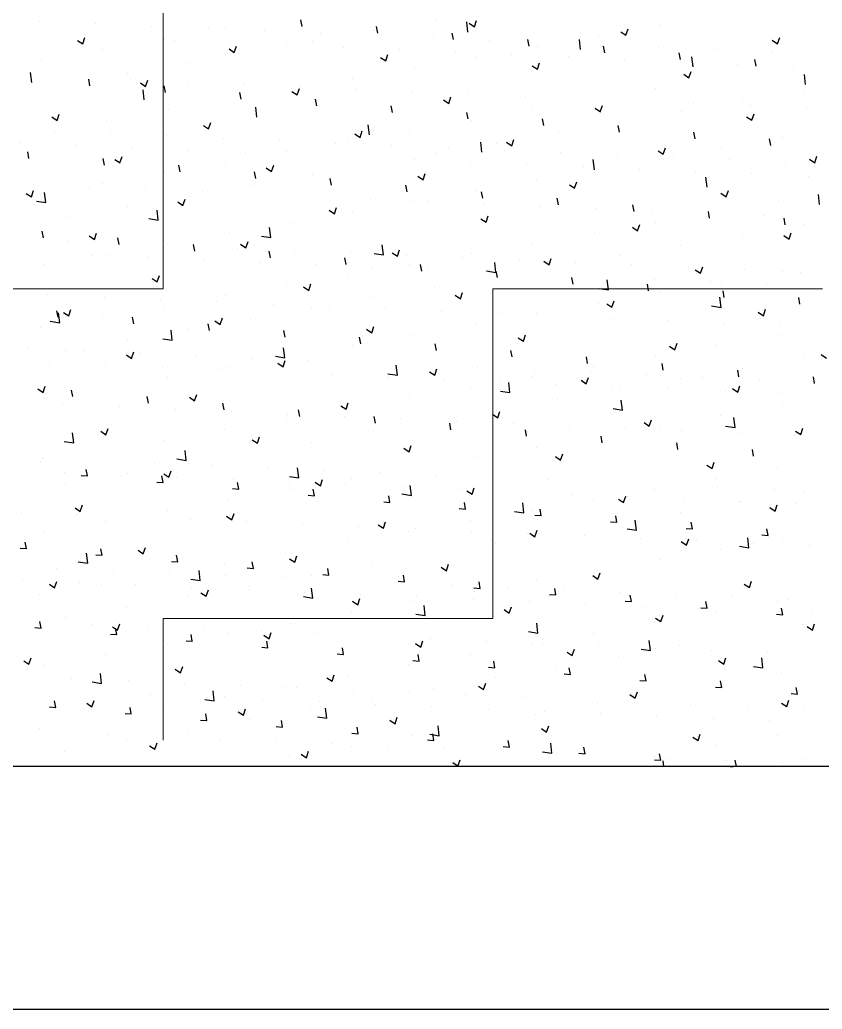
# Model space of a CAD drawing. Header units: millimetres. Extents: x 331487 to 517269, y 198509 to 399936.
# Drawn here: x 415688 to 416448, y 392419 to 393357 of the extents above; entities that cross this region are included whole.
import ezdxf

# ---------------------------------------------------------------- set-up
doc = ezdxf.new("R2010")
doc.units = ezdxf.units.MM
doc.header["$MEASUREMENT"] = 0
doc.layers.add('9th_Column', color=2, linetype='Continuous', lineweight=25)
doc.layers.add('9th_Hatch-4', color=252, linetype='Continuous', lineweight=5)
doc.layers.add('COLUMN', color=6, linetype='Continuous')

msp = doc.modelspace()

# ---------------------------------------------------------------- linework, layer by layer
at = {"layer": '9th_Column'}
for p, q in [((419720.13, 392649.03), (415150.13, 392649.03)), ((414920.13, 392419.03), (419950.13, 392419.03))]:
    msp.add_line(p, q, dxfattribs=at)
at = {"layer": '9th_Hatch-4', "linetype": 'Continuous'}
for p, q in [((415823.66, 393102.11), (415823.66, 393414.61)), ((415511.16, 393102.11), (415823.66, 393102.11)), ((416136.16, 393102.11), (416448.66, 393102.11)), ((416136.16, 392789.61), (416136.16, 393102.11)), ((415823.66, 392789.61), (416136.16, 392789.61)), ((415823.66, 392674.03), (415823.66, 392789.61))]:
    msp.add_line(p, q, dxfattribs=at)
at = {"layer": 'COLUMN', "color": 2, "linetype": 'Continuous'}
for p, q in [((415706.11, 393355.64), (415706.11, 393355.64)), ((415759.49, 393353.38), (415759.49, 393353.38)), ((415812.87, 393351.13), (415812.87, 393351.13)), ((415955.35, 393350.82), (415954.19, 393357.09)), ((416027.08, 393344.54), (416025.92, 393350.81)), ((416081.75, 393356.63), (416081.75, 393356.63)), ((416112.54, 393345.5), (416111.43, 393355)), ((416113.7, 393353.75), (416118.68, 393350.39)), ((416118.67, 393350.39), (416120.7, 393356.43)), ((416294.9, 393351.67), (416294.9, 393351.67)), ((415727.19, 393342.21), (415727.19, 393342.21)), ((415747.22, 393334.15), (415749.25, 393340.2)), ((415780.57, 393339.95), (415780.57, 393339.95)), ((415866.25, 393348.87), (415866.25, 393348.87)), ((415882.83, 393348.56), (415882.83, 393348.56)), ((415919.64, 393346.62), (415919.64, 393346.62)), ((415973.02, 393344.36), (415973.02, 393344.36)), ((416023.43, 393346.62), (416023.43, 393346.62)), ((416026.4, 393342.11), (416026.4, 393342.11)), ((416079.78, 393339.85), (416079.78, 393339.85)), ((416098.8, 393338.27), (416097.65, 393344.54)), ((416236.58, 393341.66), (416236.58, 393341.66)), ((416257.42, 393345.74), (416262.39, 393342.38)), ((416262.39, 393342.38), (416264.41, 393348.42)), ((416406.1, 393334.37), (416408.13, 393340.41)), ((415742.26, 393337.51), (415747.23, 393334.15)), ((415824.52, 393338.55), (415824.52, 393338.55)), ((415833.96, 393337.7), (415833.96, 393337.7)), ((415887.34, 393335.44), (415887.34, 393335.44)), ((415890.94, 393326.14), (415892.96, 393332.19)), ((415940.72, 393333.18), (415940.72, 393333.18)), ((415965.11, 393336.61), (415965.11, 393336.61)), ((415994.1, 393330.93), (415994.1, 393330.93)), ((416133.17, 393337.6), (416133.17, 393337.6)), ((416170.53, 393331.99), (416169.37, 393338.26)), ((416178.26, 393331.65), (416178.26, 393331.65)), ((416186.55, 393335.34), (416186.55, 393335.34)), ((416219.26, 393328.95), (416218.16, 393338.45)), ((416239.93, 393333.08), (416239.93, 393333.08)), ((416242.25, 393325.72), (416241.1, 393331.99)), ((416293.31, 393330.83), (416293.31, 393330.83)), ((416401.13, 393337.73), (416406.1, 393334.37)), ((415766.2, 393328.53), (415766.2, 393328.53)), ((415885.97, 393329.5), (415890.94, 393326.15)), ((415906.8, 393326.6), (415906.8, 393326.6)), ((416029.68, 393321.49), (416034.66, 393318.14)), ((416034.65, 393318.14), (416036.68, 393324.18)), ((416047.49, 393328.67), (416047.49, 393328.67)), ((416100.87, 393326.42), (416100.87, 393326.42)), ((416119.94, 393321.64), (416119.94, 393321.64)), ((416154.25, 393324.16), (416154.25, 393324.16)), ((416207.63, 393321.91), (416207.63, 393321.91)), ((416313.98, 393319.44), (416312.82, 393325.71)), ((416325.99, 393312.4), (416324.88, 393321.9)), ((416346.69, 393328.57), (416346.69, 393328.57)), ((416400.08, 393326.32), (416400.08, 393326.32)), ((415707.88, 393318.52), (415707.88, 393318.52)), ((415848.48, 393316.59), (415848.48, 393316.59)), ((416061.62, 393311.62), (416061.62, 393311.62)), ((416173.39, 393313.48), (416178.37, 393310.13)), ((416178.36, 393310.13), (416180.39, 393316.17)), ((416261.02, 393319.65), (416261.02, 393319.65)), ((416314.4, 393317.4), (416314.4, 393317.4)), ((416367.78, 393315.14), (416367.78, 393315.14)), ((416385.71, 393313.17), (416384.55, 393319.44)), ((416407.41, 393312.02), (416407.41, 393312.02)), ((416421.16, 393312.89), (416421.16, 393312.89)), ((415698.9, 393297.75), (415697.8, 393307.25)), ((415739.59, 393302.55), (415739.59, 393302.55)), ((415790.16, 393306.58), (415790.16, 393306.58)), ((416317.11, 393305.47), (416322.08, 393302.12)), ((416322.08, 393302.12), (416324.1, 393308.16)), ((416432.71, 393295.85), (416431.61, 393305.35)), ((415731.84, 393296.57), (415731.84, 393296.57)), ((415754.05, 393294.43), (415752.89, 393300.69)), ((415792.98, 393300.3), (415792.98, 393300.3)), ((415801.95, 393297.25), (415806.92, 393293.89)), ((415806.91, 393293.89), (415808.94, 393299.93)), ((415825.77, 393288.15), (415824.62, 393294.42)), ((415846.36, 393298.04), (415846.36, 393298.04)), ((415899.74, 393295.79), (415899.74, 393295.79)), ((415953.12, 393293.53), (415953.12, 393293.53)), ((416003.31, 393301.61), (416003.31, 393301.61)), ((416349.09, 393302.01), (416349.09, 393302.01)), ((415805.63, 393281.2), (415804.52, 393290.69)), ((415897.5, 393281.88), (415896.34, 393288.14)), ((415944.99, 393291.6), (415944.99, 393291.6)), ((415945.66, 393289.24), (415950.63, 393285.88)), ((415950.63, 393285.88), (415952.66, 393291.93)), ((416006.51, 393291.28), (416006.51, 393291.28)), ((416059.89, 393289.02), (416059.89, 393289.02)), ((416094.34, 393277.87), (416096.37, 393283.92)), ((416113.27, 393286.76), (416113.27, 393286.76)), ((416166.65, 393284.51), (416166.65, 393284.51)), ((416290.77, 393292), (416290.77, 393292)), ((416431.37, 393290.06), (416431.37, 393290.06)), ((415886.67, 393281.59), (415886.67, 393281.59)), ((415912.35, 393264.64), (415911.24, 393274.14)), ((415969.23, 393275.6), (415968.07, 393281.87)), ((416040.95, 393269.33), (416039.8, 393275.59)), ((416089.37, 393281.23), (416094.35, 393277.88)), ((416220.04, 393282.25), (416220.04, 393282.25)), ((416232.45, 393281.99), (416232.45, 393281.99)), ((416238.05, 393269.87), (416240.08, 393275.91)), ((416273.42, 393280), (416273.42, 393280)), ((416326.8, 393277.74), (416326.8, 393277.74)), ((416373.05, 393280.05), (416373.05, 393280.05)), ((416380.18, 393275.49), (416380.18, 393275.49)), ((415717.92, 393264.99), (415722.9, 393261.64)), ((415722.89, 393261.64), (415724.92, 393267.68)), ((415828.35, 393271.58), (415828.35, 393271.58)), ((416112.68, 393263.05), (416111.52, 393269.32)), ((416174.13, 393271.98), (416174.13, 393271.98)), ((416233.08, 393273.22), (416238.06, 393269.87)), ((416314.73, 393270.04), (416314.73, 393270.04)), ((416376.8, 393265.21), (416381.77, 393261.86)), ((416381.77, 393261.86), (416383.79, 393267.9)), ((416433.56, 393273.23), (416433.56, 393273.23)), ((415770.03, 393261.57), (415770.03, 393261.57)), ((415861.64, 393256.99), (415866.61, 393253.63)), ((415866.61, 393253.63), (415868.63, 393259.67)), ((416019.07, 393248.09), (416017.97, 393257.59)), ((416115.81, 393261.97), (416115.81, 393261.97)), ((416184.4, 393256.78), (416183.25, 393263.04)), ((416256.13, 393250.5), (416254.97, 393256.77)), ((416256.41, 393260.03), (416256.41, 393260.03)), ((415711.71, 393251.56), (415711.71, 393251.56)), ((415720.12, 393251.45), (415720.12, 393251.45)), ((415773.5, 393249.2), (415773.5, 393249.2)), ((415826.89, 393246.94), (415826.89, 393246.94)), ((416005.35, 393248.98), (416010.32, 393245.62)), ((416010.32, 393245.62), (416012.35, 393251.66)), ((416057.5, 393251.96), (416057.5, 393251.96)), ((416198.09, 393250.02), (416198.09, 393250.02)), ((416327.86, 393244.22), (416326.7, 393250.49)), ((415687.82, 393240.28), (415687.82, 393240.28)), ((415741.21, 393238.02), (415741.21, 393238.02)), ((415880.27, 393244.69), (415880.27, 393244.69)), ((415933.65, 393242.43), (415933.65, 393242.43)), ((415987.03, 393240.18), (415987.03, 393240.18)), ((415999.18, 393241.95), (415999.18, 393241.95)), ((416040.41, 393237.92), (416040.41, 393237.92)), ((416125.8, 393231.54), (416124.69, 393241.04)), ((416139.78, 393240.01), (416139.78, 393240.01)), ((416149.06, 393240.97), (416154.04, 393237.61)), ((416154.03, 393237.61), (416156.06, 393243.65)), ((416399.58, 393237.95), (416398.43, 393244.22)), ((416411.24, 393245.06), (416411.24, 393245.06)), ((415696.2, 393225.48), (415695.04, 393231.75)), ((415782.58, 393221.38), (415784.61, 393227.42)), ((415794.59, 393235.77), (415794.59, 393235.77)), ((415847.97, 393233.51), (415847.97, 393233.51)), ((415901.35, 393231.25), (415901.35, 393231.25)), ((415940.86, 393231.94), (415940.86, 393231.94)), ((415954.74, 393229), (415954.74, 393229)), ((416081.46, 393230), (416081.46, 393230)), ((416093.8, 393235.67), (416093.8, 393235.67)), ((416147.18, 393233.41), (416147.18, 393233.41)), ((416200.56, 393231.15), (416200.56, 393231.15)), ((416253.94, 393228.9), (416253.94, 393228.9)), ((416292.78, 393232.96), (416297.75, 393229.6)), ((416297.74, 393229.6), (416299.77, 393235.65)), ((416352.92, 393235.05), (416352.92, 393235.05)), ((416441.46, 393221.59), (416443.49, 393227.64)), ((415767.92, 393219.21), (415766.77, 393225.48)), ((415777.61, 393224.73), (415782.59, 393221.38)), ((415839.65, 393212.93), (415838.49, 393219.2)), ((415882.54, 393221.93), (415882.54, 393221.93)), ((415926.3, 393213.37), (415928.32, 393219.41)), ((416008.12, 393226.74), (416008.12, 393226.74)), ((416023.14, 393219.99), (416023.14, 393219.99)), ((416061.5, 393224.49), (416061.5, 393224.49)), ((416114.88, 393222.23), (416114.88, 393222.23)), ((416168.26, 393219.98), (416168.26, 393219.98)), ((416221.65, 393217.72), (416221.65, 393217.72)), ((416232.52, 393214.99), (416231.42, 393224.49)), ((416294.6, 393225.04), (416294.6, 393225.04)), ((416307.33, 393226.64), (416307.33, 393226.64)), ((416360.71, 393224.39), (416360.71, 393224.39)), ((416414.09, 393222.13), (416414.09, 393222.13)), ((416436.49, 393224.95), (416441.46, 393221.6)), ((415824.22, 393211.92), (415824.22, 393211.92)), ((415911.37, 393206.66), (415910.22, 393212.93)), ((415921.33, 393216.72), (415926.3, 393213.37)), ((415964.82, 393209.98), (415964.82, 393209.98)), ((416065.04, 393208.72), (416070.01, 393205.36)), ((416070.01, 393205.36), (416072.04, 393211.4)), ((416236.29, 393215.03), (416236.29, 393215.03)), ((416275.03, 393215.47), (416275.03, 393215.47)), ((416328.41, 393213.21), (416328.41, 393213.21)), ((416381.79, 393210.96), (416381.79, 393210.96)), ((416435.18, 393208.7), (416435.18, 393208.7)), ((415700.23, 393200.62), (415700.23, 393200.62)), ((415765.9, 393201.91), (415765.9, 393201.91)), ((415906.5, 393199.97), (415906.5, 393199.97)), ((415983.1, 393200.38), (415981.94, 393206.65)), ((416054.83, 393194.11), (416053.67, 393200.37)), ((416177.97, 393205.02), (416177.97, 393205.02)), ((416208.75, 393200.71), (416213.73, 393197.35)), ((416213.72, 393197.35), (416215.75, 393203.39)), ((416339.25, 393198.44), (416338.14, 393207.93)), ((415693.59, 393192.48), (415698.57, 393189.12)), ((415698.56, 393189.12), (415700.59, 393195.17)), ((415707.58, 393191.9), (415707.58, 393191.9)), ((415712.16, 393183.78), (415711.05, 393193.28)), ((415753.61, 393198.37), (415753.61, 393198.37)), ((415806.99, 393196.11), (415806.99, 393196.11)), ((415848.18, 393189.96), (415848.18, 393189.96)), ((415860.37, 393193.86), (415860.37, 393193.86)), ((415913.76, 393191.6), (415913.76, 393191.6)), ((416119.65, 393195.01), (416119.65, 393195.01)), ((416126.55, 393187.83), (416125.4, 393194.1)), ((416352.47, 393192.7), (416357.44, 393189.34)), ((416357.44, 393189.34), (416359.46, 393195.38)), ((416445.97, 393181.88), (416444.86, 393191.38)), ((415703.27, 393185.16), (415712.16, 393183.78)), ((415837.3, 393184.47), (415842.28, 393181.12)), ((415842.27, 393181.11), (415844.3, 393187.16)), ((415967.14, 393189.35), (415967.14, 393189.35)), ((416020.52, 393187.09), (416020.52, 393187.09)), ((416061.33, 393185), (416061.33, 393185)), ((416073.9, 393184.83), (416073.9, 393184.83)), ((416127.28, 393182.58), (416127.28, 393182.58)), ((416180.67, 393180.32), (416180.67, 393180.32)), ((416198.28, 393181.56), (416197.12, 393187.82)), ((416270, 393175.28), (416268.85, 393181.55)), ((416407.11, 393185.39), (416407.11, 393185.39)), ((415789.86, 393179.95), (415789.86, 393179.95)), ((415818.88, 393167.23), (415817.78, 393176.73)), ((415981.02, 393176.46), (415985.99, 393173.11)), ((415985.99, 393173.11), (415988.01, 393179.15)), ((416003.01, 393174.99), (416003.01, 393174.99)), ((416129.7, 393165.1), (416131.73, 393171.14)), ((416234.05, 393178.07), (416234.05, 393178.07)), ((416287.43, 393175.81), (416287.43, 393175.81)), ((416341.73, 393169.01), (416340.57, 393175.27)), ((416340.81, 393173.56), (416340.81, 393173.56)), ((416348.79, 393175.38), (416348.79, 393175.38)), ((416394.2, 393171.3), (416394.2, 393171.3)), ((415731.55, 393169.94), (415731.55, 393169.94)), ((415809.99, 393168.61), (415818.88, 393167.23)), ((415944.69, 393164.97), (415944.69, 393164.97)), ((416124.73, 393168.45), (416129.71, 393165.1)), ((416273.41, 393157.09), (416275.44, 393163.13)), ((416290.48, 393165.37), (416290.48, 393165.37)), ((416413.46, 393162.73), (416412.3, 393169)), ((416431.07, 393163.44), (416431.07, 393163.44)), ((416447.58, 393169.05), (416447.58, 393169.05)), ((415710.07, 393150.26), (415708.92, 393156.53)), ((415753.28, 393152.22), (415758.26, 393148.86)), ((415758.25, 393148.86), (415760.28, 393154.9)), ((415886.37, 393154.96), (415886.37, 393154.96)), ((415916.71, 393152.06), (415925.61, 393150.68)), ((415925.61, 393150.68), (415924.5, 393160.18)), ((416232.16, 393155.36), (416232.16, 393155.36)), ((416268.44, 393160.44), (416273.42, 393157.09)), ((416372.76, 393153.42), (416372.76, 393153.42)), ((416412.16, 393152.44), (416417.13, 393149.08)), ((416417.13, 393149.08), (416419.15, 393155.12)), ((415734.14, 393147.27), (415734.14, 393147.27)), ((415781.8, 393143.99), (415780.64, 393150.26)), ((415787.52, 393145.01), (415787.52, 393145.01)), ((415828.06, 393144.95), (415828.06, 393144.95)), ((415840.9, 393142.76), (415840.9, 393142.76)), ((415853.52, 393137.71), (415852.37, 393143.98)), ((415897, 393144.21), (415901.97, 393140.85)), ((415901.96, 393140.85), (415903.99, 393146.9)), ((416032.33, 393134.13), (416031.23, 393143.63)), ((416173.84, 393145.35), (416173.84, 393145.35)), ((416314.44, 393143.41), (416314.44, 393143.41)), ((415701.84, 393136.09), (415701.84, 393136.09)), ((415755.22, 393133.84), (415755.22, 393133.84)), ((415769.74, 393134.94), (415769.74, 393134.94)), ((415894.28, 393140.5), (415894.28, 393140.5)), ((415925.25, 393131.44), (415924.09, 393137.71)), ((415947.66, 393138.25), (415947.66, 393138.25)), ((416001.05, 393135.99), (416001.05, 393135.99)), ((416023.44, 393135.51), (416032.33, 393134.13)), ((416040.71, 393136.2), (416045.68, 393132.85)), ((416045.68, 393132.84), (416047.71, 393138.89)), ((416054.43, 393133.73), (416054.43, 393133.73)), ((416115.52, 393135.34), (416115.52, 393135.34)), ((416256.12, 393133.4), (416256.12, 393133.4)), ((415711.42, 393124.93), (415711.42, 393124.93)), ((415808.6, 393131.58), (415808.6, 393131.58)), ((415861.98, 393129.32), (415861.98, 393129.32)), ((415915.37, 393127.07), (415915.37, 393127.07)), ((415968.75, 393124.81), (415968.75, 393124.81)), ((415996.98, 393125.16), (415995.82, 393131.43)), ((416057.2, 393125.33), (416057.2, 393125.33)), ((416068.7, 393118.89), (416067.55, 393125.16)), ((416107.81, 393131.48), (416107.81, 393131.48)), ((416139.06, 393117.58), (416137.95, 393127.07)), ((416161.19, 393129.22), (416161.19, 393129.22)), ((416184.42, 393128.19), (416189.4, 393124.84)), ((416189.39, 393124.84), (416191.42, 393130.88)), ((416214.58, 393126.97), (416214.58, 393126.97)), ((416267.96, 393124.71), (416267.96, 393124.71)), ((415817.94, 393108.6), (415819.97, 393114.64)), ((415998.88, 393115.32), (415998.88, 393115.32)), ((416022.13, 393122.56), (416022.13, 393122.56)), ((416075.51, 393120.3), (416075.51, 393120.3)), ((416128.9, 393118.05), (416128.9, 393118.05)), ((416130.16, 393118.95), (416139.06, 393117.57)), ((416140.43, 393112.61), (416139.27, 393118.88)), ((416182.28, 393115.79), (416182.28, 393115.79)), ((416197.8, 393123.39), (416197.8, 393123.39)), ((416321.34, 393122.46), (416321.34, 393122.46)), ((416328.13, 393120.18), (416333.11, 393116.83)), ((416333.1, 393116.83), (416335.13, 393122.87)), ((416374.72, 393120.2), (416374.72, 393120.2)), ((416410.95, 393118.43), (416410.95, 393118.43)), ((416428.1, 393117.95), (416428.1, 393117.95)), ((415812.97, 393111.96), (415817.95, 393108.6)), ((415940.56, 393105.31), (415940.56, 393105.31)), ((415961.66, 393100.59), (415963.68, 393106.63)), ((416139.48, 393113.38), (416139.48, 393113.38)), ((416212.15, 393106.34), (416211, 393112.61)), ((416235.66, 393113.54), (416235.66, 393113.54)), ((416245.78, 393101.02), (416244.67, 393110.52)), ((416283.88, 393100.06), (416282.72, 393106.33)), ((416289.04, 393111.28), (416289.04, 393111.28)), ((416342.42, 393109.02), (416342.42, 393109.02)), ((416352.63, 393108.42), (416352.63, 393108.42)), ((416395.81, 393106.77), (416395.81, 393106.77)), ((415714.24, 393096.44), (415714.24, 393096.44)), ((415956.69, 393103.95), (415961.66, 393100.59)), ((416081.16, 393103.37), (416081.16, 393103.37)), ((416100.4, 393095.94), (416105.37, 393092.58)), ((416105.37, 393092.58), (416107.4, 393098.62)), ((416236.89, 393102.4), (416245.78, 393101.02)), ((416294.31, 393098.41), (416294.31, 393098.41)), ((416355.61, 393093.79), (416354.45, 393100.05)), ((415767.62, 393094.18), (415767.62, 393094.18)), ((415821, 393091.93), (415821, 393091.93)), ((415874.39, 393089.67), (415874.39, 393089.67)), ((415882.24, 393095.3), (415882.24, 393095.3)), ((415927.77, 393087.41), (415927.77, 393087.41)), ((416022.84, 393093.36), (416022.84, 393093.36)), ((416235.99, 393088.4), (416235.99, 393088.4)), ((416244.11, 393087.93), (416249.09, 393084.57)), ((416249.08, 393084.57), (416251.11, 393090.62)), ((416352.5, 393084.47), (416351.4, 393093.97)), ((416427.33, 393087.51), (416426.18, 393093.78)), ((415723.95, 393075.04), (415722.79, 393081.31)), ((415725.42, 393069.82), (415724.31, 393079.32)), ((415728.95, 393079.7), (415733.93, 393076.35)), ((415733.92, 393076.35), (415735.95, 393082.39)), ((415823.93, 393085.29), (415823.93, 393085.29)), ((415964.53, 393083.35), (415964.53, 393083.35)), ((415981.15, 393085.16), (415981.15, 393085.16)), ((416034.53, 393082.9), (416034.53, 393082.9)), ((416087.92, 393080.65), (416087.92, 393080.65)), ((416141.3, 393078.39), (416141.3, 393078.39)), ((416177.67, 393078.39), (416177.67, 393078.39)), ((416343.61, 393085.85), (416352.5, 393084.47)), ((416387.83, 393079.92), (416392.8, 393076.57)), ((416392.79, 393076.56), (416394.82, 393082.61)), ((415716.52, 393071.2), (415725.42, 393069.82)), ((415765.61, 393075.28), (415765.61, 393075.28)), ((415795.67, 393068.77), (415794.52, 393075.04)), ((415867.4, 393062.49), (415866.24, 393068.76)), ((415872.66, 393071.69), (415877.64, 393068.34)), ((415877.63, 393068.34), (415879.66, 393074.38)), ((415906.21, 393073.34), (415906.21, 393073.34)), ((416119.35, 393068.38), (416119.35, 393068.38)), ((416194.68, 393076.14), (416194.68, 393076.14)), ((416248.06, 393073.88), (416248.06, 393073.88)), ((416301.44, 393071.63), (416301.44, 393071.63)), ((416354.83, 393069.37), (416354.83, 393069.37)), ((415707.29, 393065.27), (415707.29, 393065.27)), ((415832.14, 393053.27), (415831.04, 393062.77)), ((415847.89, 393063.33), (415847.89, 393063.33)), ((415939.12, 393056.22), (415937.97, 393062.49)), ((416016.38, 393063.69), (416021.35, 393060.33)), ((416021.35, 393060.33), (416023.37, 393066.37)), ((416061.03, 393058.37), (416061.03, 393058.37)), ((416165.06, 393052.32), (416167.09, 393058.36)), ((416406.82, 393058.76), (416406.82, 393058.76)), ((416408.21, 393067.12), (416408.21, 393067.12)), ((415789.57, 393053.32), (415789.57, 393053.32)), ((415823.25, 393054.65), (415832.14, 393053.27)), ((416010.85, 393049.94), (416009.69, 393056.21)), ((416082.58, 393043.67), (416081.42, 393049.94)), ((416160.09, 393055.68), (416165.06, 393052.32)), ((416308.77, 393044.31), (416310.8, 393050.35)), ((415694.77, 393045.34), (415694.77, 393045.34)), ((415731.25, 393043.31), (415731.25, 393043.31)), ((415748.15, 393043.08), (415748.15, 393043.08)), ((415788.64, 393039.44), (415793.62, 393036.09)), ((415793.61, 393036.08), (415795.64, 393042.13)), ((415801.53, 393040.83), (415801.53, 393040.83)), ((415938.86, 393036.72), (415937.76, 393046.21)), ((416002.72, 393048.36), (416002.72, 393048.36)), ((416154.3, 393037.39), (416153.15, 393043.66)), ((416303.8, 393047.67), (416308.78, 393044.31)), ((416348.5, 393048.75), (416348.5, 393048.75)), ((416447.52, 393039.66), (416452.49, 393036.3)), ((415715.85, 393031.9), (415715.85, 393031.9)), ((415854.91, 393038.57), (415854.91, 393038.57)), ((415908.3, 393036.32), (415908.3, 393036.32)), ((415929.97, 393038.09), (415938.87, 393036.71)), ((415932.35, 393031.43), (415937.33, 393028.08)), ((415937.32, 393028.08), (415939.35, 393034.12)), ((415944.4, 393038.35), (415944.4, 393038.35)), ((415961.68, 393034.06), (415961.68, 393034.06)), ((416015.06, 393031.8), (416015.06, 393031.8)), ((416226.03, 393031.12), (416224.87, 393037.39)), ((416290.18, 393038.74), (416290.18, 393038.74)), ((416297.75, 393024.84), (416296.6, 393031.11)), ((416430.78, 393036.81), (416430.78, 393036.81)), ((415769.23, 393029.65), (415769.23, 393029.65)), ((415822.62, 393027.39), (415822.62, 393027.39)), ((415876, 393025.14), (415876, 393025.14)), ((415886.08, 393028.33), (415886.08, 393028.33)), ((415929.38, 393022.88), (415929.38, 393022.88)), ((415982.76, 393020.63), (415982.76, 393020.63)), ((416036.7, 393021.54), (416045.59, 393020.16)), ((416045.59, 393020.16), (416044.48, 393029.66)), ((416068.44, 393029.55), (416068.44, 393029.55)), ((416076.07, 393023.42), (416081.04, 393020.07)), ((416081.04, 393020.07), (416083.06, 393026.11)), ((416121.82, 393027.29), (416121.82, 393027.29)), ((416175.21, 393025.04), (416175.21, 393025.04)), ((416228.59, 393022.78), (416228.59, 393022.78)), ((416231.86, 393028.73), (416231.86, 393028.73)), ((416369.48, 393018.57), (416368.32, 393024.84)), ((416372.46, 393026.8), (416372.46, 393026.8)), ((415827.76, 393018.32), (415827.76, 393018.32)), ((416036.14, 393018.37), (416036.14, 393018.37)), ((416089.53, 393016.12), (416089.53, 393016.12)), ((416142.91, 393013.86), (416142.91, 393013.86)), ((416152.31, 393003.61), (416151.21, 393013.11)), ((416173.54, 393018.72), (416173.54, 393018.72)), ((416196.29, 393011.61), (416196.29, 393011.61)), ((416219.78, 393015.41), (416224.75, 393012.06)), ((416224.75, 393012.06), (416226.78, 393018.1)), ((416281.97, 393020.53), (416281.97, 393020.53)), ((416314.14, 393016.79), (416314.14, 393016.79)), ((416335.35, 393018.27), (416335.35, 393018.27)), ((416388.74, 393016.02), (416388.74, 393016.02)), ((416441.21, 393012.29), (416440.05, 393018.56)), ((416442.12, 393013.76), (416442.12, 393013.76)), ((415704.62, 393007.19), (415709.59, 393003.83)), ((415709.59, 393003.83), (415711.62, 393009.87)), ((415737.82, 392999.82), (415736.67, 393006.09)), ((415769.44, 393008.31), (415769.44, 393008.31)), ((415853.3, 392995.82), (415855.33, 393001.87)), ((416115.22, 393008.71), (416115.22, 393008.71)), ((416143.42, 393004.99), (416152.31, 393003.61)), ((416249.67, 393009.35), (416249.67, 393009.35)), ((416255.82, 393006.77), (416255.82, 393006.77)), ((416303.06, 393007.09), (416303.06, 393007.09)), ((416356.44, 393004.84), (416356.44, 393004.84)), ((416363.49, 393007.41), (416368.47, 393004.05)), ((416368.46, 393004.05), (416370.49, 393010.09)), ((416409.82, 393002.58), (416409.82, 393002.58)), ((415711.12, 392998.3), (415711.12, 392998.3)), ((415809.55, 392993.55), (415808.39, 392999.82)), ((415848.33, 392999.18), (415853.31, 392995.82)), ((415881.27, 392987.27), (415880.12, 392993.54)), ((415997.01, 392987.81), (415999.04, 392993.86)), ((416056.91, 392998.7), (416056.91, 392998.7)), ((416197.5, 392996.76), (416197.5, 392996.76)), ((416259.04, 392987.06), (416257.93, 392996.56)), ((415728.25, 392992.25), (415728.25, 392992.25)), ((415781.64, 392990), (415781.64, 392990)), ((415835.02, 392987.74), (415835.02, 392987.74)), ((415888.4, 392985.48), (415888.4, 392985.48)), ((415941.78, 392983.23), (415941.78, 392983.23)), ((415953, 392981), (415951.84, 392987.27)), ((415992.05, 392991.17), (415997.02, 392987.82)), ((415998.59, 392988.69), (415998.59, 392988.69)), ((416135.76, 392983.16), (416140.73, 392979.81)), ((416139.19, 392986.75), (416139.19, 392986.75)), ((416140.73, 392979.81), (416142.76, 392985.85)), ((416250.14, 392988.44), (416259.04, 392987.06)), ((416410.65, 392991.8), (416410.65, 392991.8)), ((415940.27, 392978.68), (415940.27, 392978.68)), ((415995.16, 392980.97), (415995.16, 392980.97)), ((416024.73, 392974.72), (416023.57, 392980.99)), ((416048.55, 392978.72), (416048.55, 392978.72)), ((416080.87, 392976.74), (416080.87, 392976.74)), ((416096.45, 392968.45), (416095.3, 392974.72)), ((416101.93, 392976.46), (416101.93, 392976.46)), ((416155.31, 392974.21), (416155.31, 392974.21)), ((416279.47, 392975.15), (416284.45, 392971.8)), ((416284.44, 392971.8), (416286.47, 392977.84)), ((416352.33, 392981.79), (416352.33, 392981.79)), ((416365.76, 392970.51), (416364.66, 392980.01)), ((415738.67, 392955.86), (415737.57, 392965.35)), ((415764.31, 392966.93), (415769.28, 392963.57)), ((415769.28, 392963.57), (415771.31, 392969.61)), ((415881.95, 392968.67), (415881.95, 392968.67)), ((416022.55, 392966.73), (416022.55, 392966.73)), ((416168.18, 392962.17), (416167.02, 392968.44)), ((416208.69, 392971.95), (416208.69, 392971.95)), ((416262.08, 392969.7), (416262.08, 392969.7)), ((416294.01, 392971.78), (416294.01, 392971.78)), ((416315.46, 392967.44), (416315.46, 392967.44)), ((416356.87, 392971.89), (416365.76, 392970.51)), ((416368.84, 392965.18), (416368.84, 392965.18)), ((416423.18, 392967.14), (416428.16, 392963.79)), ((416428.15, 392963.79), (416430.18, 392969.83)), ((415729.78, 392957.23), (415738.68, 392955.85)), ((415823.63, 392958.66), (415823.63, 392958.66)), ((415908.02, 392958.92), (415913, 392955.56)), ((415912.99, 392955.56), (415915.02, 392961.6)), ((415964.23, 392956.72), (415964.23, 392956.72)), ((416235.7, 392961.77), (416235.7, 392961.77)), ((416239.9, 392955.9), (416238.75, 392962.17)), ((416311.63, 392949.62), (416310.47, 392955.89)), ((416422.22, 392962.93), (416422.22, 392962.93)), ((415765.31, 392948.65), (415765.31, 392948.65)), ((415845.4, 392939.3), (415844.29, 392948.8)), ((415905.91, 392946.71), (415905.91, 392946.71)), ((416051.74, 392950.91), (416056.71, 392947.55)), ((416056.71, 392947.55), (416058.73, 392953.59)), ((416177.38, 392951.76), (416177.38, 392951.76)), ((416200.42, 392939.54), (416202.45, 392945.59)), ((416383.36, 392943.35), (416382.2, 392949.62)), ((415706.99, 392938.64), (415706.99, 392938.64)), ((415708.78, 392941.15), (415708.78, 392941.15)), ((415762.16, 392938.9), (415762.16, 392938.9)), ((415815.54, 392936.64), (415815.54, 392936.64)), ((415836.51, 392940.68), (415845.4, 392939.3)), ((415847.59, 392936.7), (415847.59, 392936.7)), ((416119.06, 392941.75), (416119.06, 392941.75)), ((416195.45, 392942.9), (416200.42, 392939.54)), ((416344.13, 392931.53), (416346.16, 392937.58)), ((415729.86, 392927.72), (415729.86, 392927.72)), ((415751.7, 392924.61), (415750.54, 392930.87)), ((415828.97, 392923.31), (415831, 392929.35)), ((415868.93, 392934.38), (415868.93, 392934.38)), ((415922.31, 392932.13), (415922.31, 392932.13)), ((415952.12, 392922.75), (415951.02, 392932.25)), ((415975.69, 392929.87), (415975.69, 392929.87)), ((416029.07, 392927.62), (416029.07, 392927.62)), ((416060.74, 392931.74), (416060.74, 392931.74)), ((416339.16, 392934.89), (416344.14, 392931.54)), ((416406.52, 392932.13), (416406.52, 392932.13)), ((415745.72, 392925.14), (415751.7, 392924.61)), ((415783.25, 392925.46), (415783.25, 392925.46)), ((415789.27, 392926.69), (415789.27, 392926.69)), ((415817.45, 392918.86), (415823.43, 392918.34)), ((415823.42, 392918.33), (415822.27, 392924.6)), ((415824, 392926.66), (415828.98, 392923.31)), ((415836.63, 392923.21), (415836.63, 392923.21)), ((415890.01, 392920.95), (415890.01, 392920.95)), ((415895.15, 392912.06), (415893.99, 392918.32)), ((415943.23, 392924.13), (415952.12, 392922.75)), ((415943.39, 392918.7), (415943.39, 392918.7)), ((415967.71, 392918.66), (415972.69, 392915.3)), ((415972.68, 392915.3), (415974.71, 392921.34)), ((416002.42, 392921.73), (416002.42, 392921.73)), ((416082.46, 392925.36), (416082.46, 392925.36)), ((416135.84, 392923.11), (416135.84, 392923.11)), ((416189.22, 392920.85), (416189.22, 392920.85)), ((416242.6, 392918.6), (416242.6, 392918.6)), ((416348.2, 392922.12), (416348.2, 392922.12)), ((415730.96, 392916.68), (415730.96, 392916.68)), ((415889.18, 392912.59), (415895.15, 392912.06)), ((415944.1, 392911.72), (415944.1, 392911.72)), ((415966.88, 392905.78), (415965.72, 392912.05)), ((415996.78, 392916.44), (415996.78, 392916.44)), ((416050.16, 392914.19), (416050.16, 392914.19)), ((416058.85, 392906.2), (416057.74, 392915.7)), ((416103.54, 392911.93), (416103.54, 392911.93)), ((416111.43, 392910.65), (416116.4, 392907.29)), ((416116.4, 392907.29), (416118.42, 392913.33)), ((416156.92, 392909.67), (416156.92, 392909.67)), ((416289.89, 392912.11), (416289.89, 392912.11)), ((416295.98, 392916.34), (416295.98, 392916.34)), ((416349.37, 392914.09), (416349.37, 392914.09)), ((416402.75, 392911.83), (416402.75, 392911.83)), ((416430.48, 392910.18), (416430.48, 392910.18)), ((415885.78, 392901.71), (415885.78, 392901.71)), ((415960.9, 392906.31), (415966.88, 392905.79)), ((416032.63, 392900.04), (416038.6, 392899.51)), ((416038.6, 392899.5), (416037.44, 392905.77)), ((416049.95, 392907.58), (416058.85, 392906.2)), ((416110.33, 392893.23), (416109.17, 392899.5)), ((416165.57, 392889.65), (416164.47, 392899.15)), ((416210.31, 392907.42), (416210.31, 392907.42)), ((416231.57, 392902.1), (416231.57, 392902.1)), ((416255.14, 392902.64), (416260.11, 392899.28)), ((416260.11, 392899.28), (416262.14, 392905.32)), ((416263.69, 392905.16), (416263.69, 392905.16)), ((416317.07, 392902.91), (416317.07, 392902.91)), ((416370.45, 392900.65), (416370.45, 392900.65)), ((416372.17, 392900.17), (416372.17, 392900.17)), ((415688.88, 392890.32), (415688.88, 392890.32)), ((415739.98, 392894.41), (415744.95, 392891.06)), ((415744.95, 392891.05), (415746.98, 392897.1)), ((415827.47, 392891.7), (415827.47, 392891.7)), ((416104.35, 392893.76), (416110.33, 392893.24)), ((416156.68, 392891.03), (416165.57, 392889.65)), ((416173.25, 392892.09), (416173.25, 392892.09)), ((416182.05, 392886.95), (416180.9, 392893.22)), ((416313.85, 392890.16), (416313.85, 392890.16)), ((416398.85, 392894.63), (416403.83, 392891.27)), ((416403.82, 392891.27), (416405.85, 392897.32)), ((416423.83, 392898.4), (416423.83, 392898.4)), ((415742.27, 392888.06), (415742.27, 392888.06)), ((415769.15, 392881.68), (415769.15, 392881.68)), ((415795.65, 392885.81), (415795.65, 392885.81)), ((415849.03, 392883.55), (415849.03, 392883.55)), ((415883.69, 392886.4), (415888.67, 392883.05)), ((415888.66, 392883.05), (415890.69, 392889.09)), ((415902.41, 392881.3), (415902.41, 392881.3)), ((416032.37, 392875.04), (416034.4, 392881.08)), ((416114.93, 392882.08), (416114.93, 392882.08)), ((416176.08, 392887.49), (416182.06, 392886.96)), ((416247.81, 392881.21), (416253.78, 392880.69)), ((416253.78, 392880.68), (416252.62, 392886.95)), ((416255.53, 392880.15), (416255.53, 392880.15)), ((416272.3, 392873.1), (416271.19, 392882.59)), ((416325.51, 392874.4), (416324.35, 392880.67)), ((415710.83, 392871.67), (415710.83, 392871.67)), ((415955.8, 392879.04), (415955.8, 392879.04)), ((416009.18, 392876.79), (416009.18, 392876.79)), ((416027.4, 392878.39), (416032.38, 392875.04)), ((416056.61, 392872.07), (416056.61, 392872.07)), ((416062.56, 392874.53), (416062.56, 392874.53)), ((416115.94, 392872.28), (416115.94, 392872.28)), ((416176.09, 392867.03), (416178.11, 392873.07)), ((416263.4, 392874.47), (416272.3, 392873.09)), ((416319.53, 392874.93), (416325.51, 392874.41)), ((416397.23, 392868.13), (416396.07, 392874.4)), ((415693.85, 392855.66), (415692.69, 392861.93)), ((415998.29, 392862.06), (415998.29, 392862.06)), ((416169.33, 392870.02), (416169.33, 392870.02)), ((416171.12, 392870.38), (416176.09, 392867.03)), ((416197.21, 392870.14), (416197.21, 392870.14)), ((416222.71, 392867.77), (416222.71, 392867.77)), ((416276.09, 392865.51), (416276.09, 392865.51)), ((416314.83, 392862.38), (416319.8, 392859.02)), ((416319.8, 392859.02), (416321.83, 392865.06)), ((416329.47, 392863.25), (416329.47, 392863.25)), ((416379.02, 392856.54), (416377.91, 392866.04)), ((416391.26, 392868.66), (416397.23, 392868.14)), ((416410.36, 392865.17), (416410.36, 392865.17)), ((415687.87, 392856.19), (415693.85, 392855.67)), ((415765.57, 392849.39), (415764.42, 392855.65)), ((415799.67, 392854.15), (415804.64, 392850.79)), ((415804.64, 392850.79), (415806.67, 392856.84)), ((415939.97, 392852.05), (415939.97, 392852.05)), ((416138.89, 392860.12), (416138.89, 392860.12)), ((416352.04, 392855.16), (416352.04, 392855.16)), ((416370.13, 392857.92), (416379.02, 392856.54)), ((416382.85, 392861), (416382.85, 392861)), ((416436.24, 392858.74), (416436.24, 392858.74)), ((415743.04, 392843.27), (415751.93, 392841.89)), ((415751.93, 392841.89), (415750.83, 392851.39)), ((415759.6, 392849.92), (415765.58, 392849.39)), ((415831.32, 392843.64), (415837.3, 392843.12)), ((415837.3, 392843.11), (415836.14, 392849.38)), ((415909.02, 392836.84), (415907.87, 392843.1)), ((415943.38, 392846.14), (415948.36, 392842.79)), ((415948.35, 392842.78), (415950.38, 392848.83)), ((416080.57, 392850.11), (416080.57, 392850.11)), ((416293.72, 392845.15), (416293.72, 392845.15)), ((415722.79, 392836.97), (415722.79, 392836.97)), ((415776.18, 392834.71), (415776.18, 392834.71)), ((415858.66, 392825.34), (415857.55, 392834.84)), ((415881.66, 392842.04), (415881.66, 392842.04)), ((415903.05, 392837.37), (415909.03, 392836.84)), ((415980.75, 392830.56), (415979.59, 392836.83)), ((416022.25, 392840.1), (416022.25, 392840.1)), ((416087.1, 392838.13), (416092.07, 392834.78)), ((416092.06, 392834.77), (416094.09, 392840.82)), ((416235.4, 392835.14), (416235.4, 392835.14)), ((415690.5, 392825.79), (415690.5, 392825.79)), ((415720.62, 392818.54), (415722.64, 392824.58)), ((415823.34, 392832.03), (415823.34, 392832.03)), ((415829.56, 392832.45), (415829.56, 392832.45)), ((415849.76, 392826.72), (415858.66, 392825.34)), ((415882.94, 392830.2), (415882.94, 392830.2)), ((415936.32, 392827.94), (415936.32, 392827.94)), ((415963.94, 392830.09), (415963.94, 392830.09)), ((415974.78, 392831.09), (415980.75, 392830.57)), ((415989.7, 392825.69), (415989.7, 392825.69)), ((416046.5, 392824.82), (416052.48, 392824.29)), ((416052.48, 392824.29), (416051.32, 392830.55)), ((416124.2, 392818.01), (416123.05, 392824.28)), ((416177.08, 392825.13), (416177.08, 392825.13)), ((416230.81, 392830.12), (416235.78, 392826.77)), ((416235.78, 392826.77), (416237.81, 392832.81)), ((416379.49, 392818.76), (416381.52, 392824.8)), ((415715.65, 392821.9), (415720.62, 392818.54)), ((415743.88, 392823.53), (415743.88, 392823.53)), ((415765.02, 392822.02), (415765.02, 392822.02)), ((415797.26, 392821.28), (415797.26, 392821.28)), ((415850.64, 392819.02), (415850.64, 392819.02)), ((415864.33, 392810.53), (415866.36, 392816.57)), ((415904.03, 392816.77), (415904.03, 392816.77)), ((415905.62, 392820.08), (415905.62, 392820.08)), ((415957.41, 392814.51), (415957.41, 392814.51)), ((415965.38, 392808.79), (415964.28, 392818.29)), ((416043.09, 392823.43), (416043.09, 392823.43)), ((416096.47, 392821.18), (416096.47, 392821.18)), ((416118.23, 392818.54), (416124.21, 392818.02)), ((416118.76, 392815.12), (416118.76, 392815.12)), ((416149.85, 392818.92), (416149.85, 392818.92)), ((416195.93, 392811.74), (416194.77, 392818)), ((416203.23, 392816.67), (416203.23, 392816.67)), ((416256.62, 392814.41), (416256.62, 392814.41)), ((416374.52, 392822.11), (416379.5, 392818.76)), ((415706.7, 392812.01), (415706.7, 392812.01)), ((415847.3, 392810.07), (415847.3, 392810.07)), ((415859.36, 392813.89), (415864.33, 392810.53)), ((415956.49, 392810.17), (415965.38, 392808.79)), ((416003.07, 392805.88), (416008.05, 392802.52)), ((416008.04, 392802.52), (416010.07, 392808.56)), ((416010.79, 392812.26), (416010.79, 392812.26)), ((416060.44, 392805.11), (416060.44, 392805.11)), ((416064.17, 392810), (416064.17, 392810)), ((416117.55, 392807.74), (416117.55, 392807.74)), ((416170.94, 392805.49), (416170.94, 392805.49)), ((416189.95, 392812.27), (416195.93, 392811.74)), ((416261.68, 392805.99), (416267.66, 392805.47)), ((416267.65, 392805.46), (416266.5, 392811.73)), ((416310, 392812.15), (416310, 392812.15)), ((416339.38, 392799.18), (416338.22, 392805.45)), ((416363.38, 392809.9), (416363.38, 392809.9)), ((416406.23, 392805.5), (416406.23, 392805.5)), ((416416.76, 392807.64), (416416.76, 392807.64)), ((415788.98, 392800.06), (415788.98, 392800.06)), ((416072.1, 392792.24), (416071, 392801.73)), ((416146.79, 392797.87), (416151.76, 392794.51)), ((416151.76, 392794.51), (416153.78, 392800.56)), ((416224.32, 392803.23), (416224.32, 392803.23)), ((416277.7, 392800.98), (416277.7, 392800.98)), ((416331.08, 392798.72), (416331.08, 392798.72)), ((416333.41, 392799.72), (416339.38, 392799.19)), ((416347.91, 392795.49), (416347.91, 392795.49)), ((416384.47, 392796.47), (416384.47, 392796.47)), ((416411.11, 392792.91), (416409.95, 392799.18)), ((415702.9, 392786.13), (415702.9, 392786.13)), ((415707.72, 392780.44), (415706.57, 392786.71)), ((415730.66, 392790.05), (415730.66, 392790.05)), ((416002.13, 392795.1), (416002.13, 392795.1)), ((416063.21, 392793.61), (416072.11, 392792.23)), ((416290.5, 392789.86), (416295.47, 392786.51)), ((416295.47, 392786.5), (416297.5, 392792.55)), ((416405.13, 392793.44), (416411.11, 392792.92)), ((416437.85, 392794.21), (416437.85, 392794.21)), ((415701.75, 392780.97), (415707.72, 392780.45)), ((415756.28, 392783.88), (415756.28, 392783.88)), ((415775.34, 392781.63), (415780.31, 392778.28)), ((415779.45, 392774.17), (415778.29, 392780.44)), ((415780.31, 392778.28), (415782.33, 392784.32)), ((415809.66, 392781.62), (415809.66, 392781.62)), ((415863.05, 392779.37), (415863.05, 392779.37)), ((415916.43, 392777.11), (415916.43, 392777.11)), ((415943.81, 392785.09), (415943.81, 392785.09)), ((416169.94, 392777.06), (416178.83, 392775.68)), ((416178.83, 392775.68), (416177.72, 392785.18)), ((416289.59, 392785.48), (416289.59, 392785.48)), ((416430.19, 392783.55), (416430.19, 392783.55)), ((416434.21, 392781.85), (416439.19, 392778.5)), ((416439.18, 392778.5), (416441.21, 392784.54)), ((415773.47, 392774.7), (415779.45, 392774.18)), ((415845.2, 392768.42), (415851.18, 392767.9)), ((415851.17, 392767.89), (415850.02, 392774.16)), ((415885.49, 392775.08), (415885.49, 392775.08)), ((415919.05, 392773.63), (415924.03, 392770.27)), ((415922.9, 392761.62), (415921.74, 392767.89)), ((415924.02, 392770.27), (415926.05, 392776.31)), ((415969.81, 392774.86), (415969.81, 392774.86)), ((416023.19, 392772.6), (416023.19, 392772.6)), ((416067.73, 392762.26), (416069.76, 392768.3)), ((416076.57, 392770.35), (416076.57, 392770.35)), ((416129.96, 392768.09), (416129.96, 392768.09)), ((416231.27, 392775.47), (416231.27, 392775.47)), ((416285.55, 392759.13), (416284.45, 392768.63)), ((416371.87, 392773.54), (416371.87, 392773.54)), ((415827.17, 392765.07), (415827.17, 392765.07)), ((415916.93, 392762.15), (415922.9, 392761.62)), ((415994.63, 392755.34), (415993.47, 392761.61)), ((416062.76, 392765.62), (416067.74, 392762.26)), ((416172.95, 392765.46), (416172.95, 392765.46)), ((416183.34, 392765.84), (416183.34, 392765.84)), ((416211.45, 392754.25), (416213.47, 392760.29)), ((416236.72, 392763.58), (416236.72, 392763.58)), ((416276.66, 392760.51), (416285.55, 392759.13)), ((416290.1, 392761.32), (416290.1, 392761.32)), ((416313.55, 392763.53), (416313.55, 392763.53)), ((416343.49, 392759.07), (416343.49, 392759.07)), ((415691.32, 392749.38), (415696.29, 392746.03)), ((415696.28, 392746.02), (415698.31, 392752.07)), ((415768.85, 392755.06), (415768.85, 392755.06)), ((415988.65, 392755.87), (415994.63, 392755.35)), ((416060.38, 392749.6), (416066.35, 392749.07)), ((416066.35, 392749.07), (416065.2, 392755.33)), ((416114.63, 392755.45), (416114.63, 392755.45)), ((416138.08, 392742.79), (416136.92, 392749.06)), ((416206.48, 392757.61), (416211.45, 392754.25)), ((416255.23, 392753.52), (416255.23, 392753.52)), ((416350.19, 392749.6), (416355.16, 392746.24)), ((416355.16, 392746.24), (416357.19, 392752.29)), ((416392.28, 392742.58), (416391.17, 392752.08)), ((416396.87, 392756.81), (416396.87, 392756.81)), ((415710.53, 392745.05), (415710.53, 392745.05)), ((415835.03, 392741.37), (415840, 392738.02)), ((415840, 392738.02), (415842.03, 392744.06)), ((416056.32, 392745.44), (416056.32, 392745.44)), ((416132.1, 392743.32), (416138.08, 392742.8)), ((416196.91, 392743.51), (416196.91, 392743.51)), ((416209.8, 392736.52), (416208.65, 392742.78)), ((416383.38, 392743.96), (416392.28, 392742.58)), ((415736.81, 392732.78), (415736.81, 392732.78)), ((415765.19, 392727.93), (415764.09, 392737.43)), ((415790.19, 392730.52), (415790.19, 392730.52)), ((415978.74, 392733.36), (415983.72, 392730.01)), ((415983.71, 392730.01), (415985.74, 392736.05)), ((415998, 392735.43), (415998, 392735.43)), ((416138.6, 392733.5), (416138.6, 392733.5)), ((416203.83, 392737.05), (416209.81, 392736.52)), ((416275.56, 392730.77), (416281.53, 392730.25)), ((416281.53, 392730.24), (416280.37, 392736.51)), ((416353.26, 392723.97), (416352.1, 392730.23)), ((416410.06, 392738.54), (416410.06, 392738.54)), ((415704.51, 392721.6), (415704.51, 392721.6)), ((415756.3, 392729.31), (415765.19, 392727.93)), ((415843.57, 392728.27), (415843.57, 392728.27)), ((415871.91, 392711.38), (415870.81, 392720.87)), ((415896.95, 392726.01), (415896.95, 392726.01)), ((415939.68, 392725.42), (415939.68, 392725.42)), ((415950.34, 392723.76), (415950.34, 392723.76)), ((416003.72, 392721.5), (416003.72, 392721.5)), ((416080.28, 392723.49), (416080.28, 392723.49)), ((416122.45, 392725.35), (416127.43, 392722)), ((416127.42, 392722), (416129.45, 392728.04)), ((416347.28, 392724.5), (416353.26, 392723.97)), ((416351.74, 392728.53), (416351.74, 392728.53)), ((416424.98, 392717.69), (416423.83, 392723.96)), ((415721.6, 392705.22), (415720.44, 392711.49)), ((415755.98, 392705.76), (415758, 392711.81)), ((415757.89, 392719.35), (415757.89, 392719.35)), ((415811.27, 392717.09), (415811.27, 392717.09)), ((415863.02, 392712.75), (415871.92, 392711.38)), ((415864.66, 392714.84), (415864.66, 392714.84)), ((415881.36, 392715.41), (415881.36, 392715.41)), ((415918.04, 392712.58), (415918.04, 392712.58)), ((416021.96, 392713.47), (416021.96, 392713.47)), ((416057.1, 392719.25), (416057.1, 392719.25)), ((416110.48, 392716.99), (416110.48, 392716.99)), ((416163.87, 392714.74), (416163.87, 392714.74)), ((416217.25, 392712.48), (416217.25, 392712.48)), ((416266.17, 392717.35), (416271.14, 392713.99)), ((416271.14, 392713.99), (416273.16, 392720.03)), ((416293.42, 392718.52), (416293.42, 392718.52)), ((416414.85, 392705.98), (416416.88, 392712.02)), ((416419.01, 392718.22), (416424.98, 392717.7)), ((415715.62, 392705.75), (415721.6, 392705.23)), ((415751.01, 392709.12), (415755.98, 392705.76)), ((415793.32, 392698.95), (415792.17, 392705.22)), ((415823.04, 392705.4), (415823.04, 392705.4)), ((415899.69, 392697.75), (415901.72, 392703.8)), ((415963.64, 392703.46), (415963.64, 392703.46)), ((415971.42, 392710.32), (415971.42, 392710.32)), ((415978.64, 392694.82), (415977.53, 392704.32)), ((416024.8, 392708.07), (416024.8, 392708.07)), ((416078.19, 392705.81), (416078.19, 392705.81)), ((416131.57, 392703.56), (416131.57, 392703.56)), ((416235.11, 392708.51), (416235.11, 392708.51)), ((416270.63, 392710.22), (416270.63, 392710.22)), ((416324.01, 392707.97), (416324.01, 392707.97)), ((416377.39, 392705.71), (416377.39, 392705.71)), ((416409.88, 392709.34), (416414.85, 392705.98)), ((416430.78, 392703.46), (416430.78, 392703.46)), ((415764.72, 392695.39), (415764.72, 392695.39)), ((415787.35, 392699.48), (415793.33, 392698.96)), ((415859.07, 392693.2), (415865.05, 392692.68)), ((415865.05, 392692.67), (415863.89, 392698.94)), ((415894.72, 392701.11), (415899.69, 392697.76)), ((415905.32, 392693.45), (415905.32, 392693.45)), ((415936.77, 392686.4), (415935.62, 392692.67)), ((415969.75, 392696.2), (415978.64, 392694.82)), ((416038.43, 392693.1), (416043.41, 392689.75)), ((416043.4, 392689.74), (416045.43, 392695.79)), ((416176.79, 392698.5), (416176.79, 392698.5)), ((416184.95, 392701.3), (416184.95, 392701.3)), ((416238.33, 392699.05), (416238.33, 392699.05)), ((416291.71, 392696.79), (416291.71, 392696.79)), ((416345.1, 392694.54), (416345.1, 392694.54)), ((415706.4, 392685.38), (415706.4, 392685.38)), ((415847, 392683.44), (415847, 392683.44)), ((415930.8, 392686.93), (415936.78, 392686.41)), ((416008.5, 392680.12), (416007.34, 392686.39)), ((416085.36, 392678.27), (416084.26, 392687.77)), ((416118.47, 392688.49), (416118.47, 392688.49)), ((416182.15, 392685.09), (416187.12, 392681.74)), ((416187.11, 392681.74), (416189.14, 392687.78)), ((416398.48, 392692.28), (416398.48, 392692.28)), ((415716.91, 392681.95), (415716.91, 392681.95)), ((415770.29, 392679.69), (415770.29, 392679.69)), ((415823.68, 392677.44), (415823.68, 392677.44)), ((415877.06, 392675.18), (415877.06, 392675.18)), ((416002.53, 392680.65), (416008.5, 392680.13)), ((416060.15, 392678.48), (416060.15, 392678.48)), ((416074.25, 392674.38), (416080.23, 392673.85)), ((416076.47, 392679.65), (416085.36, 392678.27)), ((416080.23, 392673.85), (416079.07, 392680.12)), ((416151.95, 392667.57), (416150.8, 392673.84)), ((416325.86, 392677.08), (416330.83, 392673.73)), ((416330.83, 392673.73), (416332.86, 392679.77)), ((416405.93, 392678.88), (416405.93, 392678.88)), ((415788.68, 392673.43), (415788.68, 392673.43)), ((415810.7, 392668.86), (415815.67, 392665.5)), ((415815.67, 392665.5), (415817.69, 392671.54)), ((415930.44, 392672.93), (415930.44, 392672.93)), ((415983.82, 392670.67), (415983.82, 392670.67)), ((416001.83, 392668.47), (416001.83, 392668.47)), ((416037.21, 392668.42), (416037.21, 392668.42)), ((416090.59, 392666.16), (416090.59, 392666.16)), ((416145.98, 392668.1), (416151.96, 392667.58)), ((416192.09, 392661.72), (416190.98, 392671.22)), ((416223.68, 392661.3), (416222.52, 392667.57)), ((416347.61, 392668.87), (416347.61, 392668.87)), ((415730.37, 392663.42), (415730.37, 392663.42)), ((415943.51, 392658.46), (415943.51, 392658.46)), ((415954.41, 392660.85), (415959.38, 392657.49)), ((415959.38, 392657.49), (415961.41, 392663.53)), ((416103.09, 392649.48), (416105.12, 392655.53)), ((416143.97, 392663.9), (416143.97, 392663.9)), ((416183.19, 392663.1), (416192.09, 392661.72)), ((416197.35, 392661.65), (416197.35, 392661.65)), ((416217.7, 392661.83), (416223.68, 392661.3)), ((416250.73, 392659.39), (416250.73, 392659.39)), ((416289.3, 392658.85), (416289.3, 392658.85)), ((416289.43, 392655.55), (416295.41, 392655.03)), ((416295.4, 392655.02), (416294.25, 392661.29)), ((416304.12, 392657.14), (416304.12, 392657.14)), ((416357.5, 392654.88), (416357.5, 392654.88)), ((416367.08, 392649.03), (416365.97, 392655.01)), ((416429.89, 392656.92), (416429.89, 392656.92)), ((416098.12, 392652.84), (416103.1, 392649.48)), ((416298.36, 392649.03), (416297.71, 392654.67)), ((416361.16, 392649.28), (416364, 392649.03)), ((416410.88, 392652.63), (416410.88, 392652.63))]:
    msp.add_line(p, q, dxfattribs=at)

doc.saveas('drawing.dxf')
